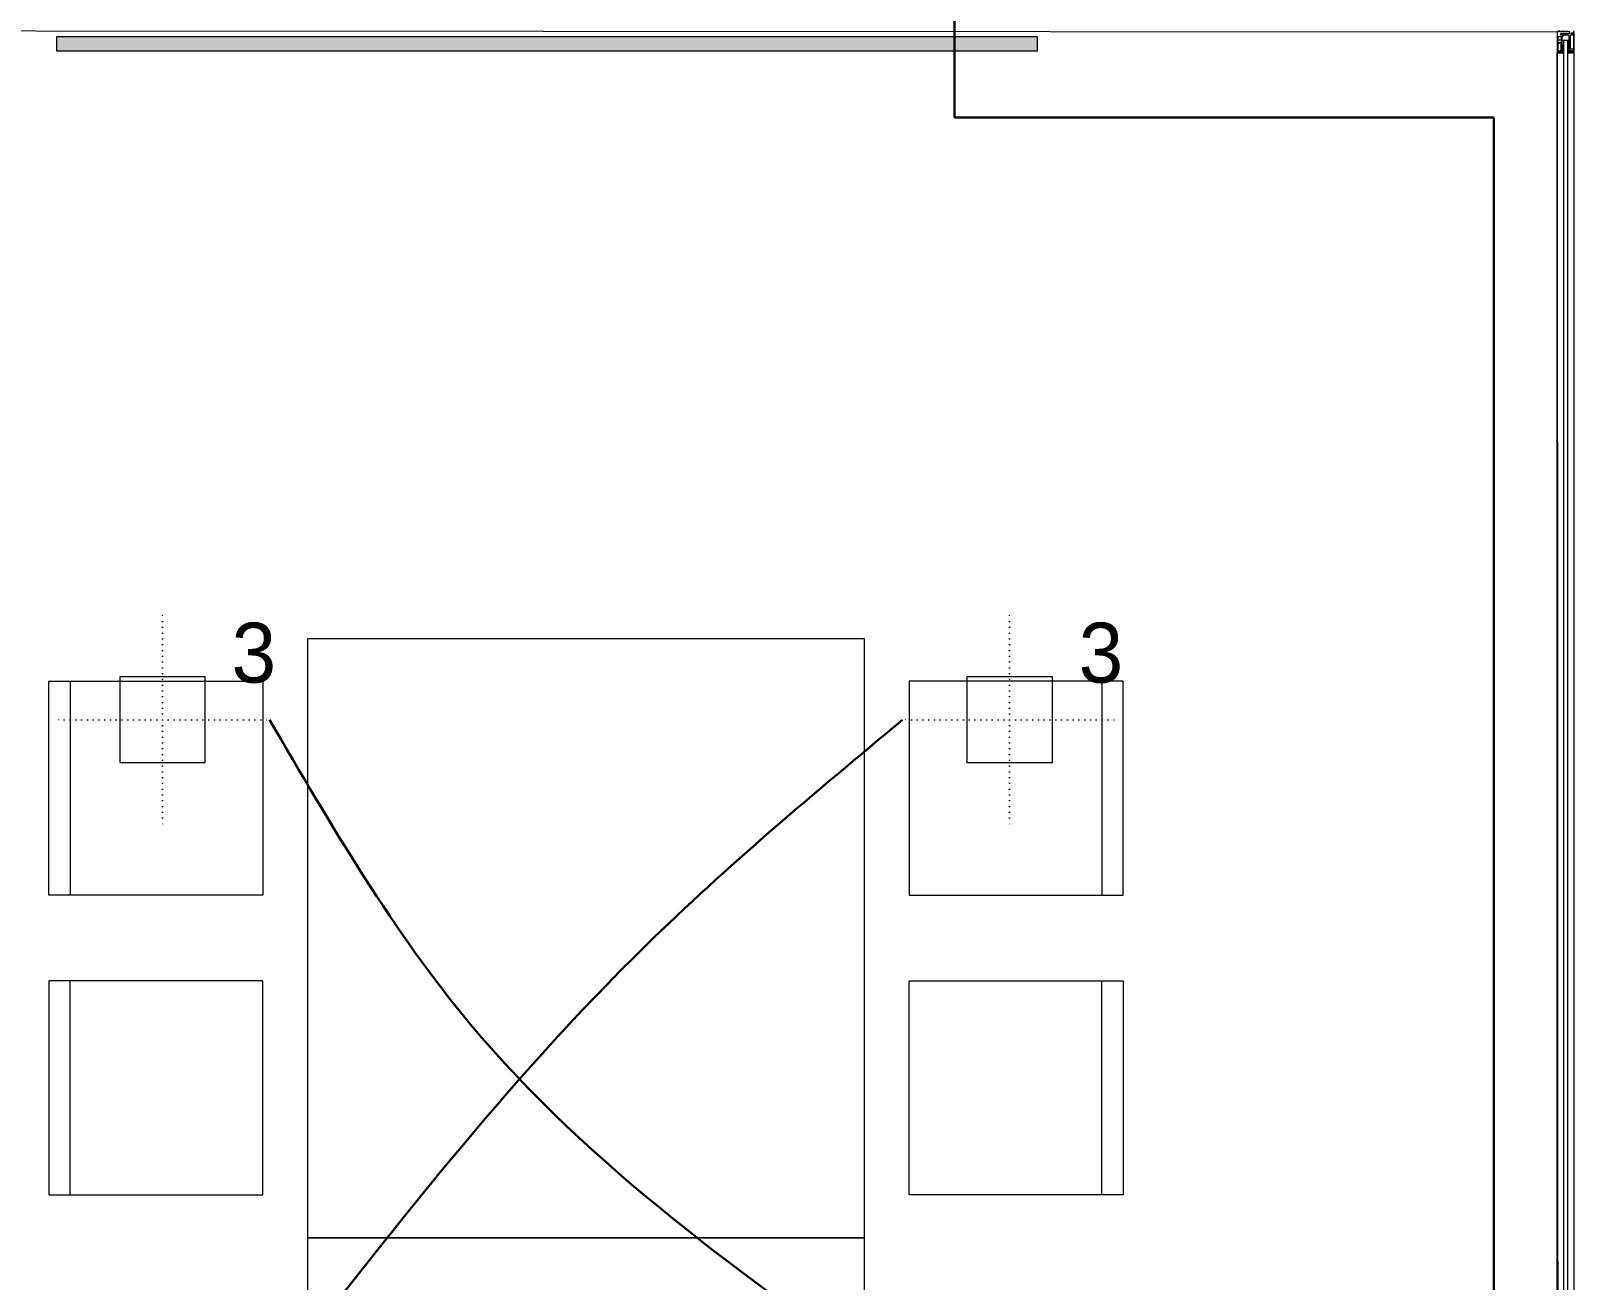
# Model space of a CAD drawing. Extents: x -2012 to 34975, y -1043 to 8321.
# Drawn here: x 16940.3 to 17300.8, y 2577.6 to 2869.4 of the extents above; entities that cross this region are included whole.
import ezdxf

# ---------------------------------------------------------------- set-up
doc = ezdxf.new("R2010")
doc.units = 0
doc.header["$LTSCALE"] = 25
doc.linetypes.add('DOT2', pattern=[0.125, 0, -0.125])
doc.layers.get('0').update_dxf_attribs({"color": 9, "lineweight": 9})
for name, color, linetype, lineweight in [('0 @ 1', 9, 'Continuous', 9), ('05', 9, 'Continuous', 9), ('06D', 9, 'Continuous', 9), ('10', 9, 'Continuous', 9), ('15', 9, 'Continuous', 9), ('31', 9, 'Continuous', 9), ('E-KABLO', 7, 'Continuous', 30)]:
    doc.layers.add(name, color=color, linetype=linetype, lineweight=lineweight)
doc.styles.add('TX-TEXT', font='')
doc.styles.get('TX-TEXT').set_extended_font_data('TrSah Futura Lt BT')
pattern_1 = [(225, (-604.72494, -2171.82614), (-0.0883883476, 0.0883883476), []), (135, (-604.72494, -2171.82614), (0.0883883476, 0.0883883476), [])]

# ---------------------------------------------------------------- blocks, each defined once
blk = doc.blocks.new('p-strahle-alüminyumdoğramaprofili')
at = {"layer": '10'}
h = blk.add_hatch(dxfattribs=at)
h.set_pattern_fill('NET', color=256, angle=315, style=0)
h.set_pattern_definition(pattern_1)
h.paths.add_polyline_path([(-4.62, 2.65), (-4.68, 2.65), (-4.72, 2.75), (-4.72, 2.8), (-4.69, 2.8), (-4.69, 2.92), (-4.98, 2.92), (-4.98, 2.8), (-4.95, 2.8), (-4.99, 2.65), (-5.08, 2.66), (-5.25, 2.28), (-5.14, 2.28), (-5.14, 2.33), (-4.98, 2.52, 0.2599), (-4.9, 2.28), (-4.66, 2.28, 0.382682)])
h.paths.add_polyline_path([(-4.86, 2.52), (-4.67, 2.52, -2.16717)], flags=16)
h = blk.add_hatch(dxfattribs=at)
h.set_pattern_fill('NET', color=256, angle=315, style=0)
h.set_pattern_definition(pattern_1)
h.paths.add_polyline_path([(-4.62, 0.88), (-4.68, 0.88), (-4.72, 0.77), (-4.72, 0.73), (-4.69, 0.73), (-4.69, 0.6), (-4.98, 0.6), (-4.98, 0.73), (-4.95, 0.73), (-4.99, 0.88), (-5.08, 0.87), (-5.25, 1.24), (-5.14, 1.24), (-5.14, 1.2), (-4.98, 1.01, -0.2599), (-4.9, 1.24), (-4.66, 1.24, -0.382682)])
h.paths.add_polyline_path([(-4.86, 1), (-4.67, 1, 2.16717)], flags=16)
h = blk.add_hatch(dxfattribs=at)
h.set_pattern_fill('NET', color=256, angle=315, style=0)
h.set_pattern_definition([(225, (-608.45214, -2173.53612), (-0.0883883476, 0.0883883476), []), (135, (-608.45214, -2173.53612), (0.0883883476, 0.0883883476), [])])
h.paths.add_polyline_path([(-3.45, 2.28), (-3.45, 2.57), (-4.49, 2.57), (-4.49, 2.28)])
h = blk.add_hatch(dxfattribs=at)
h.set_pattern_fill('NET', color=256, angle=315, style=0)
h.set_pattern_definition([(225, (-608.45214, -2180.04526), (-0.0883883476, 0.0883883476), []), (135, (-608.45214, -2180.04526), (0.0883883476, 0.0883883476), [])])
h.paths.add_polyline_path([(-3.45, 0.93), (-3.45, 1.24), (-4.49, 1.24), (-4.49, 0.93)])
h = blk.add_hatch(dxfattribs=at)
h.set_pattern_fill('NET', color=256, angle=315, style=0)
h.set_pattern_definition([(225, (-629.50454, -2177.58922), (-0.0883883476, 0.0883883476), []), (135, (-629.50454, -2177.58922), (0.0883883476, 0.0883883476), [])])
h.paths.add_polyline_path([(0, 0.68), (0, 1.75), (-0.18, 1.75), (-0.18, 0.68)])
for points in [[(-4.92, 3.6), (-4.92, 3.16), (-4.61, 3.16), (-4.61, 2.87), (-4.52, 2.87), (-4.62, 2.65), (-4.68, 2.65), (-4.72, 2.75), (-4.72, 2.8), (-4.69, 2.8), (-4.69, 3.05), (-4.98, 3.05), (-4.98, 2.8), (-4.95, 2.8), (-4.99, 2.65), (-5.08, 2.66), (-5.07, 3.76), (-0.11, 3.76)], [(-5.08, 2.66), (-5.25, 2.28)], [(-5.09, 0.88), (-5.25, 1.24)], [(-4.98, 2.52), (-5.14, 2.33), (-5.14, 2.28)], [(-4.98, 1.01), (-5.14, 1.2), (-5.14, 1.24)], [(-4.69, 2.92), (-4.98, 2.92)], [(-4.71, 0.6), (-4.98, 0.6)], [(-2.83, 0.2), (-2.67, 0.2), (-2.67, -0.04), (-4.87, -0.04), (-4.87, 0.19), (-4.57, 0.19), (-4.57, 0.73), (-2.67, 0.73)], [(-4.52, 2.87), (-4.49, 2.87), (-4.49, 2.26)], [(-4.49, 0.93), (-4.49, 0.93), (-4.49, 1.26)], [(-3.45, 2.26), (-3.45, 2.57)], [(-3.45, 1.26), (-3.45, 0.93)], [(-2.08, 0.93), (-2.08, 2.57)], [(-0.18, 0.68), (0, 0.68), (0, 1.75)], [(-0.18, 1.75), (0, 1.75)]]:
    blk.add_lwpolyline(points, dxfattribs=at)
for points in [[(-0.57, 3.26), (-0.57, 3.62), (-4.89, 3.62), (-4.89, 3.65, 0.561743), (-4.97, 3.66, 0.595966), (-4.92, 3.6, -2.204878)], [(-4.18, 3.44), (-4.18, 2.99, 0.414214), (-4.07, 2.89), (-0.82, 2.89), (-0.82, 3.62)], [(-0.11, 3.76), (-0.11, 3.62), (-0.45, 3.62), (-0.45, 3.14, -1), (-0.66, 3.14)], [(-4.67, 2.52), (-4.86, 2.52, 1)], [(-4.67, 1), (-4.86, 1, -1)], [(-4.61, 2.87), (-4.49, 3.45, -0.833203), (-4.18, 3.44, -0.447088)], [(-4.49, 2.57), (-1.23, 2.57, -0.414214), (-0.9, 2.25), (-0.9, 1.22)], [(-2.67, 0.73), (-2.67, 0.32), (-2.83, 0.32, 1), (-2.83, 0.2, -1)], [(-0.66, 3.14, -0.305404), (-0.57, 3.26, -5.773092)]]:
    blk.add_lwpolyline(points, format="xyb", dxfattribs=at)
for points in [[(-0.18, 2.74), (-0.18, 2.21), (0, 2.21), (0, 2.08), (-0.18, 2.08), (-0.18, 0.43), (0, 0.43), (0, 0), (-0.12, 0), (-0.12, -0.24), (-5.09, -0.24), (-5.09, 0.88), (-4.98, 0.88), (-4.94, 0.7), (-4.99, 0.7), (-4.99, 0.33), (-4.71, 0.33), (-4.71, 0.88), (-4.56, 0.88), (-4.52, 0.93), (-1.28, 0.93), (-1.2, 1.22), (-0.9, 1.22), (-0.9, 0.62), (-0.58, 0.62), (-0.58, 2.74)], [(-2.03, 0.78), (-1.35, 0.78), (-1.35, 0.08), (-1.28, 0.04), (-1.28, -0.04), (-2.09, -0.04), (-2.09, 0.1), (-2.03, 0.15)]]:
    blk.add_lwpolyline(points, close=True, dxfattribs=at)
for centre, radius, start, end in [((-4.73, 2.47), 0.253, 168.6676, 234.1258), ((-4.73, 1.06), 0.253, 125.8742, 191.3324), ((-4.77, 2.44), 0.125, 139.5402, 40.4598), ((-4.77, 1.08), 0.125, 319.5402, 220.4598), ((-4.84, 2.48), 0.273, 305.9738, 36.4289), ((-4.84, 1.04), 0.273, 323.5711, 54.0262)]:
    blk.add_arc(centre, radius, start, end, dxfattribs=at)
blk = doc.blocks.new('p-bur-vw- aydınlatma 3')
at = {"linetype": 'DOT2', "ltscale": 0.4}
for q in [(0, 25), (-25, 0), (0, -25), (25, 0)]:
    blk.add_line((0, 0), q, dxfattribs=at)
at = {"linetype": 'ByBlock'}
blk.add_lwpolyline([(0, 10), (-10, 10), (-10, -10), (10, -10), (10, 10), (0, 10)], dxfattribs=at)
at = {"insert": (16.13, 22.65), "char_height": 14, "width": 14.596, "attachment_point": 1, "style": 'TX-TEXT'}
blk.add_mtext('3', dxfattribs=at)

msp = doc.modelspace()

# ---------------------------------------------------------------- hatches: boundary and pattern name
h = msp.add_hatch(color=256)
h.dxf.hatch_style = 1
h.paths.add_polyline_path([(16946.31, 2868.11), (17175.34, 2868.11), (17175.34, 2864.65), (16946.31, 2864.65)])

# ---------------------------------------------------------------- linework, layer by layer
msp.add_line((17134.97, 2727.5), (17134.97, 2727.5))
msp.add_lwpolyline([(16822.84, 2869.5), (17296.81, 2869.24), (17297.31, 1720.48), (16885.04, 1720.5), (16885.04, 1794.5), (16820.84, 1794.5), (16820.84, 2410.5), (16882.84, 2410.5), (16882.84, 2494.5), (16822.84, 2494.5), (16822.84, 2869.5)])
msp.add_lwpolyline([(16946.31, 2868.11), (17175.34, 2868.11), (17175.34, 2864.65), (16946.31, 2864.65)], close=True)
at = {"layer": '05'}
for p, q in [((17004.97, 2587.5), (17004.97, 2727.5)), ((17004.97, 2727.5), (17134.97, 2727.5)), ((17004.97, 2587.5), (17004.97, 2727.5)), ((17004.97, 2727.5), (17134.97, 2727.5)), ((17134.97, 2727.5), (17134.97, 2587.5)), ((17134.97, 2727.5), (17134.97, 2587.5)), ((17004.97, 2447.5), (17004.97, 2587.5)), ((17004.97, 2587.5), (17134.97, 2587.5)), ((17004.97, 2447.5), (17004.97, 2587.5)), ((17004.97, 2587.5), (17134.97, 2587.5)), ((17134.97, 2587.5), (17004.97, 2587.5)), ((17134.97, 2587.5), (17004.97, 2587.5)), ((17134.97, 2587.5), (17134.97, 2447.5)), ((17134.97, 2587.5), (17134.97, 2447.5))]:
    msp.add_line(p, q, dxfattribs=at)
for points in [[(16994.47, 2717.5), (16994.47, 2667.5), (16944.47, 2667.5), (16944.47, 2717.5)], [(16994.47, 2717.5), (16994.47, 2667.5), (16944.47, 2667.5), (16944.47, 2717.5)], [(17145.47, 2717.5), (17145.47, 2667.5), (17195.47, 2667.5), (17195.47, 2717.5)], [(17145.47, 2717.5), (17145.47, 2667.5), (17195.47, 2667.5), (17195.47, 2717.5)], [(16994.47, 2597.5), (16994.47, 2647.5), (16944.47, 2647.5), (16944.47, 2597.5)], [(16994.47, 2597.5), (16994.47, 2647.5), (16944.47, 2647.5), (16944.47, 2597.5)], [(17145.47, 2597.5), (17145.47, 2647.5), (17195.47, 2647.5), (17195.47, 2597.5)], [(17145.47, 2597.5), (17145.47, 2647.5), (17195.47, 2647.5), (17195.47, 2597.5)]]:
    msp.add_lwpolyline(points, close=True, dxfattribs=at)
for points in [[(16949.47, 2717.5), (16949.47, 2667.5)], [(16949.47, 2717.5), (16949.47, 2667.5)], [(17190.47, 2717.5), (17190.47, 2667.5)], [(17190.47, 2717.5), (17190.47, 2667.5)], [(16949.47, 2597.5), (16949.47, 2647.5)], [(16949.47, 2597.5), (16949.47, 2647.5)], [(17190.47, 2597.5), (17190.47, 2647.5)], [(17190.47, 2597.5), (17190.47, 2647.5)]]:
    msp.add_lwpolyline(points, dxfattribs=at)
at = {"layer": '06D'}
for points in [[(17296.81, 1890.76), (17296.81, 2864.27)], [(17300.81, 1890.76), (17300.81, 2864.29)]]:
    msp.add_lwpolyline(points, dxfattribs=at)
at = {"layer": '15'}
for points in [[(17298.31, 2867.28), (17298.31, 1887.77)], [(17299.31, 1887.77), (17299.31, 2867.28)]]:
    msp.add_lwpolyline(points, dxfattribs=at)
at = {"layer": 'E-KABLO', "color": 6}
for p, q in [((17156.08, 3132.99), (17156.08, 2849.18)), ((17156.08, 2849.18), (17282.04, 2849.18)), ((17282.04, 2849.18), (17282.04, 1891.33))]:
    msp.add_line(p, q, dxfattribs=at)
for points in [[(17143.92, 2552.39), (17043, 2637.34), (16996.02, 2708.52)], [(16996.02, 2552.39), (17083.89, 2655.72), (17143.92, 2708.52)]]:
    msp.add_spline(points, degree=3, dxfattribs=at)

# ---------------------------------------------------------------- block references
at = {"layer": '0 @ 1', "linetype": 'Continuous', "xscale": -1, "rotation": 270}
msp.add_blockref('p-strahle-alüminyumdoğramaprofili', (17297.05, 2869.36), dxfattribs=at)
at = {"layer": '31', "linetype": 'ByBlock'}
for p in [(16971.02, 2708.52), (17168.92, 2708.52)]:
    msp.add_blockref('p-bur-vw- aydınlatma 3', p, dxfattribs=at)

doc.saveas('drawing.dxf')
